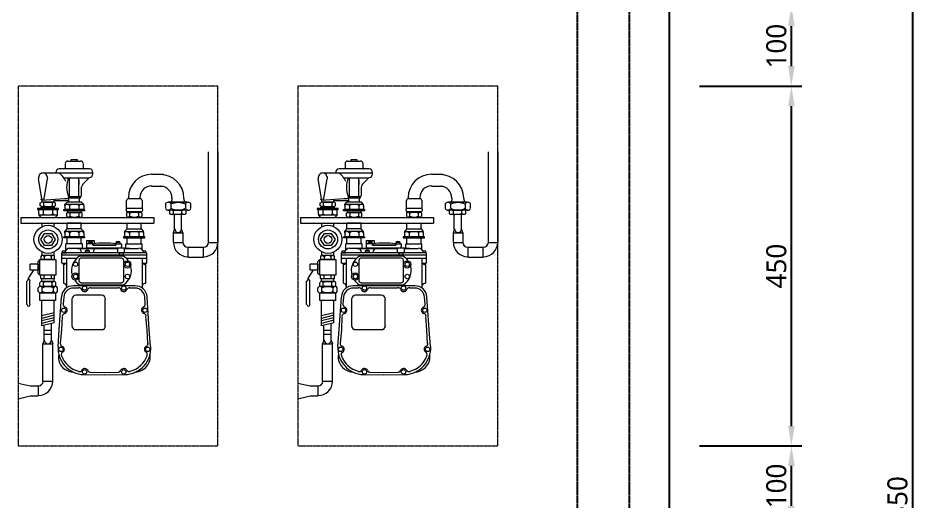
# Model space of a CAD drawing. Header units: millimetres. Extents: x -9013 to 516, y -36629 to 6082.
# Drawn here: x -4129 to -2998, y -12589 to -11984 of the extents above; entities that cross this region are included whole.
import ezdxf

# ---------------------------------------------------------------- set-up
doc = ezdxf.new("R2010")
doc.units = ezdxf.units.MM
doc.header["$LTSCALE"] = 0.05
doc.linetypes.add('CENTER', pattern=[50.8, 31.75, -6.35, 6.35, -6.35])
doc.linetypes.add('CENTER2', pattern=[28.575, 19.05, -3.175, 3.175, -3.175])
doc.layers.get('0').update_dxf_attribs({"lineweight": 18})
doc.layers.get('Defpoints').update_dxf_attribs({"color": 140, "lineweight": 18})
for name, color, linetype in [('1', 7, 'Continuous'), ('1CO', 4, 'Continuous'), ('HWAT___5CS', 3, 'CENTER2')]:
    doc.layers.add(name, color=color, linetype=linetype)
doc.layers.add('G-Anno-Std-Cntr', color=1, linetype='CENTER2', lineweight=18)
doc.styles.add('trebuchet_MS', font='trebuc.ttf')
doc.dimstyles.new('MGP', dxfattribs={"dimtxt": 2.5, "dimasz": 2.5, "dimexe": 1.25, "dimexo": 0.625, "dimtad": 1, "dimdec": 0, "dimtxsty": 'trebuchet_MS', "dimcen": 2.5, "dimclrt": 7, "dimadec": 0, "dimazin": 0, "dimtfac": 1, "dimtdec": 0, "dimtmove": 0, "dimatfit": 3, "dimfxl": 1.148294, "dimfxlon": 1, "dimarcsym": 2})

# ---------------------------------------------------------------- blocks, each defined once
blk = doc.blocks.new('*D423')
at = {"color": 0, "lineweight": -2, "transparency": 16777216}
for p, q in [((-3277, -12519.4), (-3149.2, -12519.4)), ((-3162.2, -12594.4), (-3162.2, -12544.4)), ((-3277, -12619.4), (-3149.2, -12619.4))]:
    blk.add_line(p, q, dxfattribs=at)
at = {"color": 0, "transparency": 16777216}
for points in [[(-3166.3, -12544.4), (-3158, -12544.4), (-3162.2, -12519.4)], [(-3166.3, -12594.4), (-3158, -12594.4), (-3162.2, -12619.4)]]:
    blk.add_solid(points, dxfattribs=at)
at = {"layer": 'Defpoints', "color": 0, "transparency": 16777216}
for p in [(-3529.5, -12519.4), (-3162.2, -12519.4), (-3434.8, -12619.4)]:
    blk.add_point(p, dxfattribs=at)
at = {"color": 7, "transparency": 16777216, "insert": (-3180.9, -12569.4), "char_height": 25, "attachment_point": 5, "rotation": 90, "style": 'trebuchet_MS'}
blk.add_mtext('100', dxfattribs=at)
blk = doc.blocks.new('*D424')
at = {"color": 0, "lineweight": -2, "transparency": 16777216}
for p, q in [((-3277, -12069.4), (-3149.2, -12069.4)), ((-3162.2, -12494.4), (-3162.2, -12094.4)), ((-3277, -12519.4), (-3149.2, -12519.4))]:
    blk.add_line(p, q, dxfattribs=at)
at = {"color": 0, "transparency": 16777216}
for points in [[(-3166.3, -12094.4), (-3158, -12094.4), (-3162.2, -12069.4)], [(-3166.3, -12494.4), (-3158, -12494.4), (-3162.2, -12519.4)]]:
    blk.add_solid(points, dxfattribs=at)
at = {"layer": 'Defpoints', "color": 0, "transparency": 16777216}
for p in [(-3529.5, -12069.4), (-3162.2, -12069.4), (-3529.5, -12519.4)]:
    blk.add_point(p, dxfattribs=at)
at = {"color": 7, "transparency": 16777216, "insert": (-3180.9, -12294.4), "char_height": 25, "attachment_point": 5, "rotation": 90, "style": 'trebuchet_MS'}
blk.add_mtext('450', dxfattribs=at)
blk = doc.blocks.new('*D425')
at = {"color": 0, "lineweight": -2, "transparency": 16777216}
for p, q in [((-3125.5, -11419.4), (-2997.6, -11419.4)), ((-3010.6, -11444.4), (-3010.6, -13744.4)), ((-3125.5, -13769.4), (-2997.6, -13769.4))]:
    blk.add_line(p, q, dxfattribs=at)
at = {"color": 0, "transparency": 16777216}
for points in [[(-3014.8, -11444.4), (-3006.5, -11444.4), (-3010.6, -11419.4)], [(-3014.8, -13744.4), (-3006.5, -13744.4), (-3010.6, -13769.4)]]:
    blk.add_solid(points, dxfattribs=at)
at = {"layer": 'Defpoints', "color": 0, "transparency": 16777216}
for p in [(-3631.6, -11419.4), (-3378.3, -13769.4), (-3010.6, -13769.4)]:
    blk.add_point(p, dxfattribs=at)
at = {"color": 7, "transparency": 16777216, "insert": (-3029.4, -12594.4), "char_height": 25, "attachment_point": 5, "rotation": 90, "style": 'trebuchet_MS'}
blk.add_mtext('2350', dxfattribs=at)
blk = doc.blocks.new('gas meter 1')
at = {"layer": '1', "color": 42, "lineweight": 9}
for points in [[(-6242.3, 3115), (-6242.3, 3001.6)], [(-6230.2, 3115), (-6230.2, 3001.6)], [(-6284.5, 3018.4), (-6286.1, 3013.7), (-6274, 3013.7), (-6275.6, 3018.4)], [(-6286.1, 3013.7), (-6286.1, 3001.6)], [(-6274, 3013.7), (-6274, 3001.6)], [(-6267.7, 2995.7), (-6248.2, 2995.7)], [(-6267.7, 2983.2), (-6248.2, 2983.2)], [(-6447.7, 2879.2), (-6449.3, 2874.9)], [(-6449.3, 2828), (-6449.3, 2874.9), (-6436.8, 2874.9)], [(-6438.4, 2879.2), (-6436.8, 2874.9)], [(-6436.8, 2828), (-6436.8, 2874.9)], [(-6480.2, 2825.6), (-6464.9, 2822.1)], [(-6464.9, 2822.1), (-6455.2, 2822.1)], [(-6480.2, 2806.1), (-6464.9, 2809.6)], [(-6464.9, 2809.6), (-6455.2, 2809.6)]]:
    blk.add_lwpolyline(points, dxfattribs=at)
at = {"layer": '1', "color": 0, "lineweight": 5}
for points in [[(-6418, 3103.3), (-6402, 3103.3)], [(-6413.7, 3103.3), (-6413.7, 3105.2), (-6406.3, 3105.2), (-6406.3, 3103.3)], [(-6391.4, 3093.5), (-6428.6, 3093.5)], [(-6421.9, 3093.5), (-6422.3, 3093.5)], [(-6421.2, 3100.1), (-6421.2, 3094.3)], [(-6398.9, 3100.1), (-6398.9, 3094.3)], [(-6398.5, 3093.5), (-6397.7, 3093.5)], [(-6450.5, 3056.3), (-6454.8, 3081)], [(-6447.7, 3056.3), (-6443.4, 3081)], [(-6447, 3088.4), (-6429.8, 3088.4)], [(-6432.9, 3089.2), (-6432.9, 3088.4)], [(-6386.7, 3088), (-6429, 3088)], [(-6423.5, 3082.5), (-6391.4, 3082.5)], [(-6415.7, 3058.7), (-6415.7, 3082.5)], [(-6404, 3058.7), (-6404, 3082.5)], [(-6404, 3079.4), (-6404, 3073.5)], [(-6399.3, 3074.3), (-6391.4, 3082.5)], [(-6386.7, 3086.8), (-6386.7, 3089.2)], [(-6313.2, 3086.8), (-6298.4, 3086.8)], [(-6400.8, 3060.3), (-6400.8, 3071.2)], [(-6313.2, 3072), (-6298.4, 3072)], [(-6422.3, 3056), (-6450.9, 3054)], [(-6450.9, 3056), (-6450.5, 3056)], [(-6419.2, 3056), (-6422.3, 3056)], [(-6402.4, 3058.7), (-6417.2, 3058.7)], [(-6417.2, 3058.7), (-6417.2, 3057.1), (-6416.5, 3057.1)], [(-6403.2, 3057.1), (-6417.2, 3057.1)], [(-6416.5, 3051.7), (-6416.5, 3057.1)], [(-6402.4, 3058.7), (-6402.4, 3058.7), (-6402.4, 3057.1), (-6403.2, 3057.1)], [(-6403.2, 3051.7), (-6403.2, 3057.1)], [(-6342.2, 3057.5), (-6342.2, 3056.3), (-6327.3, 3056.3)], [(-6327.7, 3056.3), (-6327.7, 3057.5)], [(-6287.3, 3056.3), (-6287.3, 3057.5)], [(-6272.8, 3056.3), (-6272.8, 3057.5)], [(-6452.4, 3047.4), (-6452.4, 3050.9)], [(-6451.3, 3054.8), (-6451.3, 3055.6)], [(-6451.3, 3046.2), (-6434.5, 3046.2), (-6451.3, 3046.2), (-6434.5, 3046.2)], [(-6451.3, 3043.8), (-6451.3, 3046.2)], [(-6450.1, 3051.7), (-6450.1, 3054)], [(-6435.2, 3051.7), (-6450.1, 3051.7)], [(-6435.6, 3051.7), (-6449.7, 3051.7)], [(-6435.6, 3046.2), (-6449.7, 3046.2)], [(-6448.1, 3047.4), (-6448.1, 3050.9)], [(-6447.7, 3046.2), (-6438.4, 3046.2)], [(-6447, 3051.7), (-6439.1, 3051.7)], [(-6437.2, 3047.4), (-6437.2, 3050.9)], [(-6435.2, 3051.7), (-6435.2, 3055.2)], [(-6435.2, 3054), (-6416.5, 3054)], [(-6434.5, 3043.8), (-6434.5, 3046.2)], [(-6433.3, 3047.4), (-6433.3, 3050.9)], [(-6421.5, 3048.9), (-6418.8, 3051.7)], [(-6421.5, 3047.7), (-6421.5, 3048.9), (-6420.4, 3048.9), (-6421.5, 3048.1)], [(-6421.5, 3048.1), (-6421.5, 3042.7)], [(-6399.3, 3048.9), (-6420.4, 3048.9)], [(-6400.8, 3051.7), (-6418.8, 3051.7)], [(-6417.6, 3048.9), (-6415.7, 3048.1), (-6413.7, 3048.9)], [(-6415.7, 3048.1), (-6415.7, 3042.7)], [(-6402, 3048.9), (-6404, 3047.7), (-6405.9, 3048.9)], [(-6404, 3047.7), (-6404, 3042.7)], [(-6398.1, 3047.7), (-6399.3, 3048.9), (-6398.1, 3048.9), (-6400.8, 3051.7)], [(-6398.1, 3047.7), (-6398.1, 3048.9)], [(-6398.1, 3047.7), (-6398.1, 3042.7)], [(-6344.9, 3054), (-6344.9, 3043.4)], [(-6325, 3054), (-6325, 3043.4)], [(-6295.9, 3049.7), (-6295.9, 3044.2)], [(-6268.5, 3051.7), (-6292, 3051.7)], [(-6289.2, 3049.7), (-6289.2, 3044.2)], [(-6288.5, 3051.7), (-6272.4, 3051.7)], [(-6270.9, 3049.7), (-6270.9, 3044.2)], [(-6264.6, 3049.7), (-6264.6, 3044.2)], [(-6429.8, 3043.8), (-6456, 3043.8)], [(-6456, 3043.8), (-6456, 3042.7)], [(-6456, 3042.7), (-6429.8, 3042.7)], [(-6430.9, 3042.7), (-6454.4, 3042.7)], [(-6454.4, 3037.2), (-6454.4, 3042.7)], [(-6453.2, 3035.6), (-6454.4, 3037.2)], [(-6454.4, 3037.2), (-6454.4, 3035.6)], [(-6453.2, 3035.6), (-6454.4, 3035.6), (-6451.7, 3032.9)], [(-6432.1, 3035.6), (-6453.2, 3035.6)], [(-6450.5, 3035.6), (-6448.5, 3037.2)], [(-6448.5, 3037.2), (-6448.5, 3042.7)], [(-6448.5, 3037.2), (-6446.6, 3035.6)], [(-6436.8, 3037.6), (-6438.8, 3035.6)], [(-6436.8, 3037.6), (-6436.8, 3042.7)], [(-6434.8, 3035.6), (-6436.8, 3037.6)], [(-6433.7, 3032.9), (-6430.9, 3035.6), (-6432.1, 3035.6)], [(-6430.9, 3035.6), (-6430.9, 3037.2), (-6432.1, 3035.6)], [(-6430.9, 3037.2), (-6430.9, 3042.7)], [(-6429.8, 3042.7), (-6429.8, 3043.8)], [(-6423.1, 3042.7), (-6396.9, 3042.7)], [(-6423.1, 3041.1), (-6423.1, 3042.7)], [(-6396.9, 3041.1), (-6423.1, 3041.1)], [(-6398.1, 3042.7), (-6421.5, 3042.7)], [(-6419.6, 3038), (-6419.6, 3034.1)], [(-6418.4, 3041.1), (-6418.4, 3039.1)], [(-6418.4, 3039.1), (-6401.6, 3039.1), (-6418.4, 3039.1), (-6401.6, 3039.1)], [(-6402.8, 3039.1), (-6416.9, 3039.1)], [(-6415.3, 3038), (-6415.3, 3034.1)], [(-6414.9, 3039.1), (-6405.5, 3039.1)], [(-6404.3, 3038), (-6404.3, 3034.1)], [(-6401.6, 3041.1), (-6401.6, 3039.1)], [(-6400.4, 3038), (-6400.4, 3034.1)], [(-6396.9, 3042.7), (-6396.9, 3041.1)], [(-6344.5, 3038), (-6344.5, 3034.1)], [(-6343.7, 3044.2), (-6326.5, 3044.2)], [(-6326.5, 3039.9), (-6343.7, 3039.9)], [(-6327.3, 3039.1), (-6342.6, 3039.1)], [(-6328.9, 3039.9), (-6341.4, 3039.9)], [(-6341.4, 3039.9), (-6341.4, 3039.1)], [(-6340.6, 3038), (-6340.6, 3034.1)], [(-6329.7, 3038), (-6329.7, 3034.1)], [(-6328.9, 3039.9), (-6328.9, 3039.1)], [(-6325.4, 3038), (-6325.4, 3034.1)], [(-6267.7, 3041.9), (-6292.8, 3041.9)], [(-6268.5, 3041.9), (-6292, 3041.9)], [(-6270.1, 3041.9), (-6290.4, 3041.9)], [(-6290.4, 3037.2), (-6290.4, 3041.9)], [(-6271.3, 3036.4), (-6289.6, 3036.4), (-6290.4, 3037.2)], [(-6287.3, 3036.4), (-6285.7, 3037.2)], [(-6286.9, 3041.9), (-6274, 3041.9)], [(-6285.7, 3037.2), (-6285.7, 3041.9)], [(-6285.7, 3037.2), (-6283.8, 3036.4)], [(-6284.5, 3018.4), (-6284.5, 3036.4)], [(-6275.2, 3037.6), (-6277.1, 3036.4)], [(-6275.6, 3018.4), (-6275.6, 3036.4)], [(-6275.2, 3037.6), (-6275.2, 3041.9)], [(-6273.6, 3036.4), (-6275.2, 3037.6)], [(-6270.1, 3037.6), (-6271.3, 3036.4)], [(-6270.1, 3037.6), (-6270.1, 3041.9)], [(-6476.7, 3032.9), (-6476.7, 3025.5), (-6310.5, 3025.5)], [(-6476.7, 3032.9), (-6310.5, 3032.9)], [(-6450.1, 3021.5), (-6450.1, 3025.5)], [(-6435.2, 3021.5), (-6435.2, 3025.5)], [(-6401.2, 3025.5), (-6418.8, 3025.5)], [(-6418.8, 3018.4), (-6418.8, 3025.5)], [(-6401.2, 3018.4), (-6401.2, 3025.5)], [(-6343.7, 3025.5), (-6326.1, 3025.5)], [(-6343.7, 3018.4), (-6343.7, 3025.5)], [(-6326.1, 3018.4), (-6326.1, 3025.5)], [(-6310.5, 3032.9), (-6310.5, 3025.5)], [(-6447, 2997.7), (-6451.7, 3005.1), (-6447, 3012.9), (-6438.4, 3012.9), (-6433.7, 3005.1), (-6438.4, 2997.7), (-6447, 2997.7)], [(-6399.3, 3015.3), (-6420.4, 3015.3), (-6421.5, 3015.3), (-6418.8, 3018.4)], [(-6421.5, 3013.7), (-6421.5, 3015.3)], [(-6420.4, 3015.3), (-6421.5, 3014.1)], [(-6421.5, 3014.1), (-6421.5, 3008.6)], [(-6401.2, 3018.4), (-6418.8, 3018.4)], [(-6417.6, 3015.3), (-6415.7, 3014.1), (-6413.7, 3015.3)], [(-6415.7, 3014.1), (-6415.7, 3008.6)], [(-6404, 3013.7), (-6405.9, 3015.3)], [(-6402, 3015.3), (-6404, 3013.7)], [(-6404, 3013.7), (-6404, 3008.6)], [(-6399.3, 3015.3), (-6398.1, 3015.3), (-6401.2, 3018.4)], [(-6398.1, 3013.7), (-6399.3, 3015.3)], [(-6398.1, 3013.7), (-6398.1, 3015.3)], [(-6398.1, 3013.7), (-6398.1, 3008.6)], [(-6343.7, 3018.4), (-6346.9, 3015.3), (-6345.7, 3015.3)], [(-6346.9, 3015.3), (-6346.9, 3013.7), (-6345.7, 3015.3)], [(-6346.9, 3013.7), (-6346.9, 3008.6)], [(-6345.7, 3015.3), (-6324.6, 3015.3)], [(-6343.7, 3018.4), (-6326.1, 3018.4)], [(-6343, 3015.3), (-6341, 3013.7)], [(-6341, 3013.7), (-6339, 3015.3)], [(-6341, 3013.7), (-6341, 3008.6)], [(-6329.3, 3014.1), (-6331.2, 3015.3)], [(-6327.3, 3015.3), (-6329.3, 3014.1)], [(-6329.3, 3014.1), (-6329.3, 3008.6)], [(-6326.1, 3018.4), (-6323.4, 3015.3), (-6324.6, 3015.3)], [(-6324.6, 3015.3), (-6323.4, 3014.1)], [(-6323.4, 3013.7), (-6323.4, 3015.3)], [(-6323.4, 3014.1), (-6323.4, 3008.6)], [(-6423.1, 3008.6), (-6396.9, 3008.6)], [(-6423.1, 3007.5), (-6423.1, 3008.6)], [(-6396.9, 3007.5), (-6423.1, 3007.5)], [(-6398.1, 3008.6), (-6421.5, 3008.6)], [(-6420.4, 2991.8), (-6420.4, 3000)], [(-6399.7, 3000), (-6420.4, 3000)], [(-6418.8, 3000), (-6418.8, 3007.5)], [(-6401.2, 3000), (-6401.2, 3007.5)], [(-6399.7, 2995), (-6399.7, 3000)], [(-6396.9, 3008.6), (-6396.9, 3007.5)], [(-6394.6, 3003.9), (-6384.8, 3003.9), (-6384.8, 3000)], [(-6394.6, 3003.9), (-6394.6, 2996.5)], [(-6357.8, 2999.6), (-6357.8, 2998.1), (-6386.7, 2998.1), (-6386.7, 2999.6), (-6394.6, 2999.6)], [(-6392.2, 3001.6), (-6392.2, 2999.6)], [(-6387.1, 3001.6), (-6389.9, 3001.6), (-6392.2, 3001.6)], [(-6387.1, 2999.6), (-6387.1, 3001.6)], [(-6386.7, 2999.6), (-6386.7, 2998.1)], [(-6357.8, 3001.6), (-6357.8, 2999.6)], [(-6352.3, 3001.6), (-6355.1, 3001.6), (-6357.8, 3001.6)], [(-6357.8, 2999.6), (-6350.8, 2999.6), (-6350.8, 2996.5)], [(-6352.3, 2999.6), (-6352.3, 3001.6)], [(-6321.8, 3008.6), (-6348.4, 3008.6)], [(-6348.4, 3008.6), (-6348.4, 3007.5)], [(-6348.4, 3007.5), (-6321.8, 3007.5)], [(-6346.9, 3008.6), (-6323.4, 3008.6)], [(-6345.3, 2995), (-6345.3, 3000), (-6325, 3000)], [(-6343.7, 3000), (-6343.7, 3007.5)], [(-6326.1, 3000), (-6326.1, 3007.5)], [(-6325, 2991.8), (-6325, 3000)], [(-6321.8, 3007.5), (-6321.8, 3008.6)], [(-6286.1, 3001.6), (-6274, 3001.6)], [(-6242.3, 3001.6), (-6230.2, 3001.6)], [(-6450.1, 2985.2), (-6450.1, 2989.5)], [(-6435.2, 2985.2), (-6435.2, 2989.5)], [(-6319.5, 2988.7), (-6425.5, 2988.7)], [(-6425.5, 2975.8), (-6425.5, 2988.7)], [(-6421.9, 2990.7), (-6425.1, 2990.7)], [(-6425.1, 2990.7), (-6425.1, 2988.7)], [(-6424.7, 2988.7), (-6419.6, 2988.7)], [(-6421.2, 2990.7), (-6421.9, 2990.7)], [(-6415.7, 2993.8), (-6394.6, 2995), (-6350.8, 2995), (-6329.7, 2993.8)], [(-6405.9, 2993.8), (-6415.7, 2993.8)], [(-6405.9, 2993.8), (-6355.9, 2993.8)], [(-6396.1, 2990.7), (-6396.1, 2988.7)], [(-6390.7, 2990.7), (-6393.8, 2990.7), (-6396.1, 2990.7)], [(-6394.6, 2996.5), (-6394.6, 2995)], [(-6390.7, 2988.7), (-6390.7, 2990.7)], [(-6386.7, 2998.1), (-6357.8, 2998.1)], [(-6381.3, 2993.8), (-6363.7, 2993.8)], [(-6346.9, 2988.7), (-6346.9, 2994.2), (-6355.9, 2994.2), (-6355.9, 2988.7)], [(-6353.9, 2988.7), (-6353.9, 2985.6)], [(-6353.9, 2988.7), (-6348.8, 2988.7)], [(-6350.8, 2995), (-6350.8, 2996.5)], [(-6348.8, 2988.7), (-6348.8, 2985.6)], [(-6346.9, 2993.8), (-6339, 2993.8), (-6329.7, 2993.8)], [(-6322.6, 2990.7), (-6323.4, 2990.7)], [(-6320.3, 2990.7), (-6322.6, 2990.7)], [(-6320.3, 2988.7), (-6320.3, 2990.7)], [(-6319.5, 2988.7), (-6319.5, 2975.8)], [(-6267.7, 2995.7), (-6267.7, 2983.2)], [(-6248.2, 2983.2), (-6248.2, 2995.7)], [(-6452.8, 2980.1), (-6455.2, 2977.8)], [(-6455.2, 2962.9), (-6455.2, 2977.8)], [(-6452.8, 2960.5), (-6452.8, 2980.1)], [(-6452.8, 2980.1), (-6432.9, 2980.1)], [(-6450.9, 2985.2), (-6451.7, 2984)], [(-6451.7, 2984), (-6451.7, 2980.1)], [(-6434.5, 2980.1), (-6451.7, 2980.1)], [(-6435.2, 2985.2), (-6450.9, 2985.2)], [(-6448.9, 2985.2), (-6447.4, 2984), (-6445.8, 2985.2)], [(-6447.4, 2984), (-6447.4, 2980.1)], [(-6437.2, 2985.2), (-6438.8, 2984), (-6439.9, 2985.2)], [(-6438.8, 2984), (-6438.8, 2980.1)], [(-6434.5, 2980.1), (-6434.5, 2984), (-6435.2, 2985.2)], [(-6432.9, 2980.1), (-6432.9, 2960.5)], [(-6319.5, 2985.6), (-6425.5, 2985.6)], [(-6407.5, 2981.3), (-6425.5, 2981.3)], [(-6419.6, 2981.3), (-6419.6, 2944.5)], [(-6404, 2979.3), (-6404, 2953.5)], [(-6348.4, 2984.4), (-6403.6, 2984.4)], [(-6350.4, 2981.7), (-6401.6, 2981.7)], [(-6348, 2953.5), (-6348, 2979.3)], [(-6319.5, 2981.3), (-6344.5, 2981.3)], [(-6325, 2981.3), (-6325, 2944.5)], [(-6266.2, 2982.8), (-6265.8, 2983.2)], [(-6461.4, 2966.4), (-6467.3, 2957.4)], [(-6464.9, 2966.8), (-6464.9, 2974.2)], [(-6455.2, 2974.2), (-6464.9, 2974.2)], [(-6455.2, 2966.8), (-6464.9, 2966.8)], [(-6455.2, 2974.2), (-6455.2, 2966.8)], [(-6419.6, 2975), (-6424.3, 2975)], [(-6423.5, 2973.1), (-6423.5, 2951.2)], [(-6320.3, 2975), (-6325, 2975)], [(-6321.8, 2973.8), (-6321.4, 2973.8)], [(-6320.7, 2973.1), (-6320.7, 2951.2)], [(-6467.3, 2955.1), (-6467.3, 2957.4)], [(-6452.8, 2960.5), (-6455.2, 2962.9)], [(-6432.9, 2960.5), (-6452.8, 2960.5)], [(-6450.9, 2955.9), (-6451.7, 2956.6), (-6451.7, 2960.5)], [(-6435.2, 2955.9), (-6450.9, 2955.9)], [(-6450.5, 2952.7), (-6450.5, 2955.9)], [(-6448.5, 2955.9), (-6447.4, 2956.6), (-6447.4, 2960.5)], [(-6447.4, 2956.6), (-6445.8, 2955.9)], [(-6438.4, 2956.6), (-6439.9, 2955.9)], [(-6437.2, 2955.9), (-6438.4, 2956.6), (-6438.4, 2960.5)], [(-6434.5, 2956.6), (-6435.2, 2955.9)], [(-6435.2, 2952.7), (-6435.2, 2955.9)], [(-6434.5, 2956.6), (-6434.5, 2960.5)], [(-6469.3, 2923.8), (-6469.3, 2953.1)], [(-6465.3, 2923.8), (-6465.3, 2953.1)], [(-6455.2, 2940.2), (-6455.2, 2944.9)], [(-6452.8, 2947.6), (-6452.8, 2951.2)], [(-6433.3, 2946.5), (-6452.4, 2946.5)], [(-6434.1, 2946.5), (-6452, 2946.5)], [(-6435.2, 2952.7), (-6450.9, 2952.7)], [(-6435.6, 2952.7), (-6450.1, 2952.7)], [(-6435.6, 2946.5), (-6450.1, 2946.5)], [(-6450.1, 2940.2), (-6450.1, 2944.9)], [(-6448.5, 2947.6), (-6448.5, 2951.2)], [(-6448.1, 2946.5), (-6438.4, 2946.5)], [(-6447, 2952.7), (-6439.1, 2952.7)], [(-6437.6, 2947.6), (-6437.6, 2951.2)], [(-6436, 2940.2), (-6436, 2944.9)], [(-6432.9, 2947.6), (-6432.9, 2951.2)], [(-6430.9, 2940.2), (-6430.9, 2944.9)], [(-6334, 2947.3), (-6411, 2947.3)], [(-6404.3, 2944.5), (-6411, 2944.5)], [(-6404.7, 2947.3), (-6404.7, 2948.4), (-6404.7, 2949.2)], [(-6403.6, 2948.4), (-6348.4, 2948.4)], [(-6401.6, 2951.2), (-6350.4, 2951.2)], [(-6355.5, 2944.5), (-6389.5, 2944.5)], [(-6347.6, 2947.3), (-6347.6, 2948.4), (-6347.6, 2949.2)], [(-6334, 2944.5), (-6340.6, 2944.5)], [(-6321.4, 2950.4), (-6321.8, 2950.4)], [(-6452.8, 2928.9), (-6452.8, 2938.6)], [(-6452.8, 2938.6), (-6433.3, 2938.6)], [(-6434.1, 2938.6), (-6452, 2938.6)], [(-6433.3, 2938.6), (-6433.3, 2928.9)], [(-6426.2, 2933.2), (-6429, 2892.5), (-6430.5, 2871.4)], [(-6423.1, 2933.2), (-6423.9, 2924.6)], [(-6375.8, 2935.5), (-6407.9, 2935.5)], [(-6321.1, 2924.6), (-6321.8, 2933.2)], [(-6316, 2892.5), (-6318.7, 2933.2)], [(-6433.3, 2928.9), (-6452.8, 2928.9)], [(-6450.5, 2897.2), (-6450.5, 2928.9)], [(-6435.2, 2901.1), (-6435.2, 2928.9)], [(-6412.9, 2930.4), (-6412.9, 2897.2)], [(-6371.1, 2897.2), (-6371.1, 2930.4)], [(-6435.2, 2913.6), (-6450.5, 2909.7)], [(-6435.2, 2910.5), (-6450.5, 2906.6)], [(-6425.1, 2908.9), (-6425.8, 2892.1), (-6427.4, 2875.3)], [(-6317.9, 2875.3), (-6318.7, 2892.1), (-6320.3, 2908.9)], [(-6435.2, 2907.4), (-6450.5, 2903.5)], [(-6435.2, 2904.2), (-6450.5, 2900.3)], [(-6435.2, 2901.1), (-6450.5, 2897.2)], [(-6447.7, 2879.2), (-6447.7, 2898)], [(-6438.4, 2879.2), (-6438.4, 2900.3)], [(-6447.7, 2891.7), (-6438.4, 2891.7)], [(-6447.7, 2887), (-6438.4, 2887)], [(-6407.9, 2892.5), (-6375.8, 2892.5)], [(-6314.4, 2871.4), (-6316, 2892.5)], [(-6398.1, 2836.2), (-6372.7, 2835.8), (-6346.9, 2836.2)], [(-6389.5, 2839.3), (-6372.7, 2838.9)], [(-6372.7, 2838.9), (-6355.5, 2839.3)], [(-6455.2, 2822.1), (-6455.2, 2809.6)], [(-6449.3, 2828), (-6436.8, 2828)]]:
    blk.add_lwpolyline(points, dxfattribs=at)
for points in [[(-6418, 3103.3), (-6419.6, 3103.3), (-6421.2, 3102.1), (-6421.2, 3100.5)], [(-6398.9, 3100.5), (-6398.9, 3102.1), (-6400, 3103.3), (-6402, 3103.3)], [(-6428.6, 3093.5), (-6430.9, 3093.5), (-6432.9, 3091.5), (-6432.9, 3089.2)], [(-6421.5, 3093.9), (-6421.2, 3093.9), (-6421.2, 3093.9), (-6421.2, 3094.3)], [(-6398.9, 3094.3), (-6398.9, 3093.9), (-6398.5, 3093.9), (-6398.1, 3093.9)], [(-6386.7, 3089.2), (-6386.7, 3091.5), (-6388.7, 3093.5), (-6391, 3093.5)], [(-6454.4, 3084.1), (-6454.8, 3082.9), (-6454.8, 3082.2), (-6454.8, 3081)], [(-6453.2, 3086.5), (-6453.6, 3085.7), (-6454, 3084.9), (-6454.4, 3084.1)], [(-6451.3, 3088), (-6452, 3087.6), (-6452.4, 3087.2), (-6453.2, 3086.5)], [(-6448.9, 3088.4), (-6449.7, 3088.4), (-6450.5, 3088.4), (-6451.3, 3088)], [(-6447, 3088), (-6447.4, 3088.4), (-6448.1, 3088.4), (-6448.9, 3088.4)], [(-6445, 3086.5), (-6445.4, 3087.2), (-6446.2, 3087.6), (-6447, 3088)], [(-6443.8, 3084.1), (-6444.2, 3084.9), (-6444.6, 3085.7), (-6445, 3086.5)], [(-6443.1, 3081), (-6443.1, 3082.2), (-6443.4, 3082.9), (-6443.4, 3084.1)], [(-6420.4, 3077.8), (-6422.3, 3082.2), (-6425.5, 3086.1), (-6429.4, 3088.8)], [(-6416.9, 3082.5), (-6420.4, 3075.1), (-6420.4, 3066.1), (-6416.9, 3058.7)], [(-6391, 3082.9), (-6388.7, 3082.9), (-6386.7, 3084.9), (-6386.7, 3087.2)], [(-6312.8, 3086.8), (-6329.3, 3086.8), (-6342.2, 3073.9), (-6342.2, 3057.5)], [(-6272.8, 3056.9), (-6272.8, 3073.4), (-6286.1, 3086.3), (-6302.1, 3086.3)], [(-6399.3, 3074.3), (-6400, 3073.5), (-6400.4, 3072.8), (-6400.4, 3071.6)], [(-6312.8, 3072.4), (-6321.1, 3072.4), (-6327.7, 3065.7), (-6327.7, 3057.5)], [(-6287.7, 3056.9), (-6287.7, 3065.1), (-6293.9, 3071.8), (-6302.1, 3071.8)], [(-6450.5, 3056.7), (-6450.5, 3056.3), (-6450.5, 3056), (-6450.5, 3056)], [(-6447.7, 3056), (-6447.7, 3056), (-6447.7, 3056.3), (-6447.7, 3056.7)], [(-6419.2, 3056.3), (-6418.8, 3056.3), (-6418.8, 3056.3), (-6418.8, 3056.3)], [(-6418.4, 3056.3), (-6418, 3056.7), (-6417.6, 3057.1), (-6416.9, 3057.5)], [(-6402.4, 3058.7), (-6401.6, 3058.7), (-6400.8, 3059.5), (-6400.8, 3060.3)], [(-6342.2, 3056.3), (-6343.3, 3056.3), (-6344.5, 3055.2), (-6344.5, 3054)], [(-6325, 3054), (-6325, 3055.2), (-6325.8, 3056.3), (-6327.3, 3056.3)], [(-6288.9, 3051.7), (-6287.7, 3053.2), (-6287.3, 3054.8), (-6287.3, 3056.3)], [(-6272.8, 3056.3), (-6272.8, 3054.8), (-6272, 3053.2), (-6271.3, 3051.7)], [(-6450.5, 3055.6), (-6450.5, 3055.6), (-6450.1, 3055.2), (-6450.1, 3055.2)], [(-6450.1, 3055.2), (-6449.7, 3055.2), (-6449.7, 3054.8), (-6449.7, 3054.8)], [(-6449.7, 3054.8), (-6449.3, 3054.8), (-6449.3, 3054.8), (-6448.9, 3054.8)], [(-6448.9, 3054.8), (-6448.9, 3054.8), (-6448.5, 3054.8), (-6448.5, 3054.8)], [(-6448.5, 3054.8), (-6448.5, 3054.8), (-6448.1, 3055.2), (-6448.1, 3055.2)], [(-6448.1, 3055.2), (-6447.7, 3055.2), (-6447.7, 3055.6), (-6447.7, 3055.6)], [(-6437.2, 3050.9), (-6440.3, 3052.4), (-6444.6, 3052.4), (-6448.1, 3050.9)], [(-6448.1, 3047.4), (-6444.6, 3045.8), (-6440.3, 3045.8), (-6437.2, 3047.4)], [(-6270.9, 3049.3), (-6276.7, 3052), (-6283.4, 3052), (-6288.9, 3049.3)], [(-6404.3, 3038), (-6407.5, 3039.5), (-6411.8, 3039.5), (-6415.3, 3038)], [(-6415.3, 3034.4), (-6411.8, 3032.9), (-6407.5, 3032.9), (-6404.3, 3034.4)], [(-6329.3, 3038), (-6332.8, 3039.5), (-6336.7, 3039.5), (-6340.2, 3038)], [(-6340.2, 3034.4), (-6336.7, 3032.9), (-6332.8, 3032.9), (-6329.3, 3034.4)], [(-6288.9, 3044.2), (-6283.4, 3041.5), (-6276.7, 3041.5), (-6270.9, 3044.2)], [(-6389.5, 3002.8), (-6390.7, 3002.8), (-6391.4, 3002.4), (-6392.2, 3001.6)], [(-6386.7, 3001.6), (-6387.5, 3002.4), (-6388.7, 3002.8), (-6389.5, 3002.8)], [(-6372.3, 3000.8), (-6377, 3000.8), (-6382.1, 3000.4), (-6386.7, 3000)], [(-6357.8, 3000), (-6362.5, 3000.4), (-6367.6, 3000.8), (-6372.3, 3000.8)], [(-6355.1, 3002.8), (-6355.9, 3002.8), (-6357, 3002.4), (-6357.8, 3001.6)], [(-6352.3, 3001.6), (-6353.1, 3002.4), (-6353.9, 3002.8), (-6355.1, 3002.8)], [(-6415.3, 2994.2), (-6418.4, 2994.2), (-6421.2, 2991.8), (-6421.9, 2988.7)], [(-6400.8, 2989.1), (-6400.8, 2991.8), (-6402.8, 2994.2), (-6405.9, 2994.2)], [(-6393.4, 2991.8), (-6394.6, 2991.8), (-6395.3, 2991.4), (-6396.1, 2990.7)], [(-6390.7, 2990.7), (-6391.4, 2991.4), (-6392.6, 2991.8), (-6393.4, 2991.8)], [(-6381.3, 2994.2), (-6384, 2994.2), (-6386.4, 2991.8), (-6386.4, 2989.1)], [(-6323, 2988.7), (-6323.4, 2991.8), (-6326.1, 2994.2), (-6329.3, 2994.2)], [(-6403.2, 2984.4), (-6411.4, 2979.3), (-6415.3, 2969.5), (-6412.6, 2960.5)], [(-6401.6, 2981.7), (-6402.8, 2981.7), (-6404, 2980.9), (-6404, 2979.7)], [(-6348, 2979.7), (-6348, 2980.9), (-6348.8, 2981.7), (-6350.4, 2981.7)], [(-6342.2, 2978.1), (-6343.7, 2980.9), (-6346.1, 2982.8), (-6348.4, 2984.4)], [(-6425.1, 2975.8), (-6425.1, 2975.4), (-6424.7, 2975), (-6424.3, 2975)], [(-6422.7, 2974.2), (-6423.1, 2974.2), (-6423.5, 2973.8), (-6423.5, 2973.4)], [(-6422.7, 2974.2), (-6421.9, 2974.2), (-6421.2, 2974.6), (-6420.8, 2975)], [(-6348.4, 2948.4), (-6340.2, 2953.5), (-6336.3, 2963.3), (-6339.4, 2972.7)], [(-6323.8, 2975), (-6323.4, 2974.6), (-6322.6, 2974.2), (-6321.8, 2974.2)], [(-6320.3, 2973.4), (-6320.3, 2973.8), (-6320.7, 2974.2), (-6321.1, 2974.2)], [(-6320.3, 2975), (-6319.9, 2975), (-6319.5, 2975.4), (-6319.5, 2975.8)], [(-6409.8, 2954.7), (-6408.3, 2952.3), (-6405.9, 2950), (-6403.2, 2948.4)], [(-6436, 2944.9), (-6440.3, 2946.9), (-6445.4, 2946.9), (-6449.7, 2944.9)], [(-6437.2, 2951.6), (-6440.7, 2953.1), (-6445, 2953.1), (-6448.5, 2951.6)], [(-6448.5, 2947.6), (-6445, 2946.1), (-6440.7, 2946.1), (-6437.2, 2947.6)], [(-6411, 2947.3), (-6418.8, 2947.3), (-6425.5, 2941.4), (-6425.8, 2933.6)], [(-6423.5, 2951.2), (-6423.5, 2950.8), (-6423.1, 2950.4), (-6422.7, 2950.4)], [(-6411, 2944.5), (-6417.2, 2944.5), (-6422.7, 2939.4), (-6423.1, 2933.2)], [(-6419.6, 2946.9), (-6419.6, 2948.8), (-6421.2, 2950), (-6422.7, 2950.4)], [(-6400.4, 2942.6), (-6401.2, 2943.7), (-6402.4, 2944.9), (-6404.3, 2944.9)], [(-6404, 2953.9), (-6404, 2952.3), (-6402.8, 2951.6), (-6401.6, 2951.6)], [(-6389.5, 2944.9), (-6391, 2944.9), (-6392.6, 2943.7), (-6393, 2942.6)], [(-6351.2, 2942.6), (-6351.9, 2943.7), (-6353.5, 2944.9), (-6355.1, 2944.9)], [(-6350.4, 2951.6), (-6348.8, 2951.6), (-6348, 2952.3), (-6348, 2953.9)], [(-6340.2, 2944.9), (-6341.8, 2944.9), (-6343.3, 2943.7), (-6344.1, 2942.6)], [(-6318.7, 2933.6), (-6319.5, 2941.4), (-6325.8, 2947.3), (-6334, 2947.3)], [(-6321.8, 2933.2), (-6322.2, 2939.4), (-6327.3, 2944.5), (-6334, 2944.5)], [(-6321.8, 2950.4), (-6323.4, 2950), (-6325, 2948.8), (-6325, 2946.9)], [(-6321.1, 2950.4), (-6320.7, 2950.4), (-6320.3, 2950.8), (-6320.3, 2951.2)], [(-6449.7, 2940.2), (-6445.4, 2938.3), (-6440.3, 2938.3), (-6436, 2940.2)], [(-6407.9, 2935.5), (-6410.6, 2935.5), (-6412.9, 2933.2), (-6412.9, 2930.4)], [(-6370.7, 2930.4), (-6370.7, 2933.2), (-6373.1, 2935.5), (-6375.8, 2935.5)], [(-6423.9, 2924.6), (-6423.9, 2923), (-6423.1, 2921.4), (-6421.5, 2920.7)], [(-6323.4, 2920.7), (-6321.8, 2921.4), (-6320.7, 2923), (-6321.1, 2924.6)], [(-6421.9, 2912.8), (-6423.5, 2912.5), (-6424.7, 2910.9), (-6425.1, 2909.3)], [(-6319.9, 2909.3), (-6319.9, 2910.9), (-6321.1, 2912.5), (-6322.6, 2912.8)], [(-6412.9, 2897.6), (-6412.9, 2894.5), (-6410.6, 2892.5), (-6407.9, 2892.5)], [(-6375.8, 2892.5), (-6373.1, 2892.5), (-6370.7, 2894.5), (-6370.7, 2897.6)], [(-6427.4, 2875.7), (-6427.4, 2873.7), (-6426.6, 2872.2), (-6425.1, 2871.4)], [(-6319.9, 2871.4), (-6318.3, 2872.2), (-6317.5, 2873.7), (-6317.5, 2875.7)], [(-6424.3, 2864.7), (-6425.8, 2863.6), (-6426.6, 2861.6), (-6425.8, 2859.7)], [(-6318.7, 2859.7), (-6318.3, 2861.6), (-6318.7, 2863.6), (-6320.3, 2864.7)], [(-6425.8, 2859.7), (-6422.3, 2850.3), (-6414.5, 2842.9), (-6404.7, 2840.5)], [(-6339.8, 2840.5), (-6330.1, 2842.9), (-6322.2, 2850.3), (-6318.7, 2859.7)], [(-6404.7, 2840.1), (-6402.8, 2839.7), (-6401.2, 2840.5), (-6400, 2841.7)], [(-6393, 2841.7), (-6392.6, 2840.1), (-6391, 2839.3), (-6389.5, 2839.3)], [(-6355.5, 2839.3), (-6353.9, 2839.3), (-6352.3, 2840.1), (-6351.6, 2841.7)], [(-6344.5, 2841.7), (-6343.3, 2840.5), (-6341.4, 2839.7), (-6339.8, 2840.1)]]:
    blk.add_open_spline(points, degree=3, dxfattribs=at)
for points, knots in [([(-6450.5, 3056), (-6450.5, 3056), (-6450.9, 3056), (-6450.9, 3056), (-6450.9, 3055.6), (-6450.9, 3055.6), (-6450.9, 3055.6)], [0, 0, 0, 0, 1, 1, 1, 2, 2, 2, 2]), ([(-6448.1, 3050.5), (-6448.5, 3051.3), (-6449.3, 3051.7), (-6450.1, 3051.7), (-6450.9, 3051.7), (-6451.7, 3051.3), (-6452, 3050.5)], [0, 0, 0, 0, 1, 1, 1, 2, 2, 2, 2]), ([(-6452, 3047.7), (-6451.7, 3047), (-6450.9, 3046.6), (-6450.1, 3046.6), (-6449.3, 3046.6), (-6448.5, 3047), (-6448.1, 3047.7)], [0, 0, 0, 0, 1, 1, 1, 2, 2, 2, 2]), ([(-6450.9, 3054.8), (-6450.9, 3054.8), (-6450.9, 3054.4), (-6450.9, 3054.4), (-6450.9, 3054.4), (-6450.5, 3054.4), (-6450.5, 3054.4)], [0, 0, 0, 0, 1, 1, 1, 2, 2, 2, 2]), ([(-6433.3, 3050.5), (-6433.7, 3051.3), (-6434.5, 3051.7), (-6435.2, 3051.7), (-6436, 3051.7), (-6436.8, 3051.3), (-6437.2, 3050.5)], [0, 0, 0, 0, 1, 1, 1, 2, 2, 2, 2]), ([(-6437.2, 3047.7), (-6436.8, 3047), (-6436, 3046.6), (-6435.2, 3046.6), (-6434.5, 3046.6), (-6433.7, 3047), (-6433.3, 3047.7)], [0, 0, 0, 0, 1, 1, 1, 2, 2, 2, 2]), ([(-6289.2, 3049.7), (-6289.6, 3050.9), (-6291.2, 3051.7), (-6292.4, 3051.7), (-6293.9, 3051.7), (-6295.1, 3050.9), (-6295.9, 3049.7)], [0, 0, 0, 0, 1, 1, 1, 2, 2, 2, 2]), ([(-6264.2, 3049.7), (-6264.6, 3050.9), (-6266.2, 3051.7), (-6267.3, 3051.7), (-6268.9, 3051.7), (-6270.1, 3050.9), (-6270.9, 3049.7)], [0, 0, 0, 0, 1, 1, 1, 2, 2, 2, 2]), ([(-6415.3, 3038), (-6415.7, 3038.7), (-6416.5, 3039.1), (-6417.2, 3039.1), (-6418, 3039.1), (-6418.8, 3038.7), (-6419.2, 3038)], [0, 0, 0, 0, 1, 1, 1, 2, 2, 2, 2]), ([(-6419.2, 3034.4), (-6418.8, 3033.7), (-6418, 3033.3), (-6417.2, 3033.3), (-6416.5, 3033.3), (-6415.7, 3033.7), (-6415.3, 3034.4)], [0, 0, 0, 0, 1, 1, 1, 2, 2, 2, 2]), ([(-6400, 3038), (-6400.4, 3038.7), (-6401.2, 3039.1), (-6402, 3039.1), (-6402.8, 3039.1), (-6403.6, 3038.7), (-6404, 3038)], [0, 0, 0, 0, 1, 1, 1, 2, 2, 2, 2]), ([(-6404, 3034.4), (-6403.6, 3033.7), (-6402.8, 3033.3), (-6402, 3033.3), (-6401.2, 3033.3), (-6400.4, 3033.7), (-6400, 3034.4)], [0, 0, 0, 0, 1, 1, 1, 2, 2, 2, 2]), ([(-6343.3, 3044.2), (-6344.5, 3044.2), (-6345.3, 3043), (-6345.3, 3042.3), (-6345.3, 3041.1), (-6344.5, 3039.9), (-6343.3, 3039.9)], [0, 0, 0, 0, 1, 1, 1, 2, 2, 2, 2]), ([(-6340.6, 3038), (-6341, 3038.7), (-6341.8, 3039.1), (-6342.6, 3039.1), (-6343.3, 3039.1), (-6344.1, 3038.7), (-6344.5, 3038)], [0, 0, 0, 0, 1, 1, 1, 2, 2, 2, 2]), ([(-6344.5, 3034.4), (-6344.1, 3033.7), (-6343.3, 3033.3), (-6342.6, 3033.3), (-6341.8, 3033.3), (-6341, 3033.7), (-6340.6, 3034.4)], [0, 0, 0, 0, 1, 1, 1, 2, 2, 2, 2]), ([(-6325.4, 3038), (-6325.8, 3038.7), (-6326.5, 3039.1), (-6327.3, 3039.1), (-6328.1, 3039.1), (-6328.9, 3038.7), (-6329.3, 3038)], [0, 0, 0, 0, 1, 1, 1, 2, 2, 2, 2]), ([(-6329.3, 3034.4), (-6328.9, 3033.7), (-6328.1, 3033.3), (-6327.3, 3033.3), (-6326.5, 3033.3), (-6325.8, 3033.7), (-6325.4, 3034.4)], [0, 0, 0, 0, 1, 1, 1, 2, 2, 2, 2]), ([(-6326.1, 3039.9), (-6325, 3039.9), (-6324.2, 3041.1), (-6324.2, 3042.3), (-6324.2, 3043), (-6325, 3044.2), (-6326.1, 3044.2)], [0, 0, 0, 0, 1, 1, 1, 2, 2, 2, 2]), ([(-6295.9, 3043.8), (-6295.1, 3042.7), (-6293.9, 3041.9), (-6292.4, 3041.9), (-6291.2, 3041.9), (-6289.6, 3042.7), (-6289.2, 3043.8)], [0, 0, 0, 0, 1, 1, 1, 2, 2, 2, 2]), ([(-6270.9, 3043.8), (-6270.1, 3042.7), (-6268.9, 3041.9), (-6267.3, 3041.9), (-6266.2, 3041.9), (-6264.6, 3042.7), (-6264.2, 3043.8)], [0, 0, 0, 0, 1, 1, 1, 2, 2, 2, 2]), ([(-6442.7, 3023.1), (-6452, 3023.1), (-6460.3, 3014.9), (-6460.3, 3005.5), (-6460.3, 2995.7), (-6452, 2987.9), (-6442.7, 2987.9), (-6432.9, 2987.9), (-6425.1, 2995.7), (-6425.1, 3005.5), (-6425.1, 3014.9), (-6432.9, 3023.1), (-6442.7, 3023.1)], [0, 0, 0, 0, 1, 1, 1, 2, 2, 2, 3, 3, 3, 4, 4, 4, 4]), ([(-6442.7, 3017.2), (-6448.9, 3017.2), (-6454.4, 3011.8), (-6454.4, 3005.5), (-6454.4, 2998.9), (-6448.9, 2993.4), (-6442.7, 2993.4), (-6436, 2993.4), (-6430.5, 2998.9), (-6430.5, 3005.5), (-6430.5, 3011.8), (-6436, 3017.2), (-6442.7, 3017.2)], [0, 0, 0, 0, 1, 1, 1, 2, 2, 2, 3, 3, 3, 4, 4, 4, 4]), ([(-6284.2, 3018.4), (-6284.2, 3016.1), (-6282.2, 3014.1), (-6279.9, 3014.1), (-6277.5, 3014.1), (-6275.6, 3016.1), (-6275.6, 3018.4)], [0, 0, 0, 0, 1, 1, 1, 2, 2, 2, 2]), ([(-6442.7, 3010.2), (-6445, 3010.2), (-6447.4, 3007.9), (-6447.4, 3005.5), (-6447.4, 3002.8), (-6445, 3000.4), (-6442.7, 3000.4), (-6439.9, 3000.4), (-6437.6, 3002.8), (-6437.6, 3005.5), (-6437.6, 3007.9), (-6439.9, 3010.2), (-6442.7, 3010.2)], [0, 0, 0, 0, 1, 1, 1, 2, 2, 2, 3, 3, 3, 4, 4, 4, 4]), ([(-6408.3, 2977), (-6409.8, 2977), (-6411, 2975.4), (-6411, 2974.2), (-6411, 2972.7), (-6409.8, 2971.5), (-6408.3, 2971.5), (-6406.7, 2971.5), (-6405.5, 2972.7), (-6405.5, 2974.2), (-6405.5, 2975.4), (-6406.7, 2977), (-6408.3, 2977)], [0, 0, 0, 0, 1, 1, 1, 2, 2, 2, 3, 3, 3, 4, 4, 4, 4]), ([(-6408.3, 2977), (-6409.8, 2977), (-6411, 2975.4), (-6411, 2974.2), (-6411, 2972.7), (-6409.8, 2971.5), (-6408.3, 2971.5), (-6406.7, 2971.5), (-6405.5, 2972.7), (-6405.5, 2974.2), (-6405.5, 2975.4), (-6406.7, 2977), (-6408.3, 2977)], [0, 0, 0, 0, 1, 1, 1, 2, 2, 2, 3, 3, 3, 4, 4, 4, 4]), ([(-6408.3, 2977), (-6409.8, 2977), (-6411, 2975.4), (-6411, 2974.2), (-6411, 2972.7), (-6409.8, 2971.5), (-6408.3, 2971.5), (-6406.7, 2971.5), (-6405.5, 2972.7), (-6405.5, 2974.2), (-6405.5, 2975.4), (-6406.7, 2977), (-6408.3, 2977)], [0, 0, 0, 0, 1, 1, 1, 2, 2, 2, 3, 3, 3, 4, 4, 4, 4]), ([(-6343.3, 2978.5), (-6346.1, 2978.5), (-6348, 2976.6), (-6348, 2974.2), (-6348, 2971.5), (-6346.1, 2969.5), (-6343.3, 2969.5), (-6341, 2969.5), (-6339, 2971.5), (-6339, 2974.2), (-6339, 2976.6), (-6341, 2978.5), (-6343.3, 2978.5)], [0, 0, 0, 0, 1, 1, 1, 2, 2, 2, 3, 3, 3, 4, 4, 4, 4]), ([(-6343.3, 2977), (-6344.9, 2977), (-6346.1, 2975.4), (-6346.1, 2974.2), (-6346.1, 2972.7), (-6344.9, 2971.5), (-6343.3, 2971.5), (-6341.8, 2971.5), (-6340.6, 2972.7), (-6340.6, 2974.2), (-6340.6, 2975.4), (-6341.8, 2977), (-6343.3, 2977)], [0, 0, 0, 0, 1, 1, 1, 2, 2, 2, 3, 3, 3, 4, 4, 4, 4]), ([(-6343.3, 2977), (-6344.9, 2977), (-6346.1, 2975.4), (-6346.1, 2974.2), (-6346.1, 2972.7), (-6344.9, 2971.5), (-6343.3, 2971.5), (-6341.8, 2971.5), (-6340.6, 2972.7), (-6340.6, 2974.2), (-6340.6, 2975.4), (-6341.8, 2977), (-6343.3, 2977)], [0, 0, 0, 0, 1, 1, 1, 2, 2, 2, 3, 3, 3, 4, 4, 4, 4]), ([(-6464.9, 2953.1), (-6464.9, 2954.3), (-6466.1, 2955.1), (-6466.9, 2955.1), (-6468.1, 2955.1), (-6468.9, 2954.3), (-6468.9, 2953.1)], [0, 0, 0, 0, 1, 1, 1, 2, 2, 2, 2]), ([(-6408.3, 2963.7), (-6411, 2963.7), (-6412.9, 2961.3), (-6412.9, 2959), (-6412.9, 2956.6), (-6411, 2954.3), (-6408.3, 2954.3), (-6405.9, 2954.3), (-6404, 2956.6), (-6404, 2959), (-6404, 2961.3), (-6405.9, 2963.7), (-6408.3, 2963.7)], [0, 0, 0, 0, 1, 1, 1, 2, 2, 2, 3, 3, 3, 4, 4, 4, 4]), ([(-6408.3, 2961.7), (-6409.8, 2961.7), (-6411, 2960.5), (-6411, 2959), (-6411, 2957.4), (-6409.8, 2956.2), (-6408.3, 2956.2), (-6406.7, 2956.2), (-6405.5, 2957.4), (-6405.5, 2959), (-6405.5, 2960.5), (-6406.7, 2961.7), (-6408.3, 2961.7)], [0, 0, 0, 0, 1, 1, 1, 2, 2, 2, 3, 3, 3, 4, 4, 4, 4]), ([(-6408.3, 2961.7), (-6409.8, 2961.7), (-6411, 2960.5), (-6411, 2959), (-6411, 2957.4), (-6409.8, 2956.2), (-6408.3, 2956.2), (-6406.7, 2956.2), (-6405.5, 2957.4), (-6405.5, 2959), (-6405.5, 2960.5), (-6406.7, 2961.7), (-6408.3, 2961.7)], [0, 0, 0, 0, 1, 1, 1, 2, 2, 2, 3, 3, 3, 4, 4, 4, 4]), ([(-6343.3, 2961.7), (-6344.9, 2961.7), (-6346.1, 2960.5), (-6346.1, 2959), (-6346.1, 2957.4), (-6344.9, 2956.2), (-6343.3, 2956.2), (-6341.8, 2956.2), (-6340.6, 2957.4), (-6340.6, 2959), (-6340.6, 2960.5), (-6341.8, 2961.7), (-6343.3, 2961.7)], [0, 0, 0, 0, 1, 1, 1, 2, 2, 2, 3, 3, 3, 4, 4, 4, 4]), ([(-6343.3, 2961.7), (-6344.9, 2961.7), (-6346.1, 2960.5), (-6346.1, 2959), (-6346.1, 2957.4), (-6344.9, 2956.2), (-6343.3, 2956.2), (-6341.8, 2956.2), (-6340.6, 2957.4), (-6340.6, 2959), (-6340.6, 2960.5), (-6341.8, 2961.7), (-6343.3, 2961.7)], [0, 0, 0, 0, 1, 1, 1, 2, 2, 2, 3, 3, 3, 4, 4, 4, 4]), ([(-6343.3, 2961.7), (-6344.9, 2961.7), (-6346.1, 2960.5), (-6346.1, 2959), (-6346.1, 2957.4), (-6344.9, 2956.2), (-6343.3, 2956.2), (-6341.8, 2956.2), (-6340.6, 2957.4), (-6340.6, 2959), (-6340.6, 2960.5), (-6341.8, 2961.7), (-6343.3, 2961.7)], [0, 0, 0, 0, 1, 1, 1, 2, 2, 2, 3, 3, 3, 4, 4, 4, 4]), ([(-6449.7, 2944.9), (-6450.5, 2946.1), (-6451.3, 2946.5), (-6452.4, 2946.5), (-6453.6, 2946.5), (-6454.4, 2946.1), (-6455.2, 2944.9)], [0, 0, 0, 0, 1, 1, 1, 2, 2, 2, 2]), ([(-6448.5, 2951.6), (-6448.9, 2952.3), (-6449.7, 2952.7), (-6450.5, 2952.7), (-6451.7, 2952.7), (-6452.4, 2952.3), (-6452.8, 2951.6)], [0, 0, 0, 0, 1, 1, 1, 2, 2, 2, 2]), ([(-6452.8, 2947.6), (-6452.4, 2946.9), (-6451.7, 2946.5), (-6450.5, 2946.5), (-6449.7, 2946.5), (-6448.9, 2946.9), (-6448.5, 2947.6)], [0, 0, 0, 0, 1, 1, 1, 2, 2, 2, 2]), ([(-6432.9, 2951.6), (-6433.3, 2952.3), (-6434.5, 2952.7), (-6435.2, 2952.7), (-6436, 2952.7), (-6436.8, 2952.3), (-6437.6, 2951.6)], [0, 0, 0, 0, 1, 1, 1, 2, 2, 2, 2]), ([(-6437.6, 2947.6), (-6436.8, 2946.9), (-6436, 2946.5), (-6435.2, 2946.5), (-6434.5, 2946.5), (-6433.3, 2946.9), (-6432.9, 2947.6)], [0, 0, 0, 0, 1, 1, 1, 2, 2, 2, 2]), ([(-6430.9, 2944.9), (-6431.3, 2946.1), (-6432.1, 2946.5), (-6433.3, 2946.5), (-6434.5, 2946.5), (-6435.6, 2946.1), (-6436, 2944.9)], [0, 0, 0, 0, 1, 1, 1, 2, 2, 2, 2]), ([(-6396.9, 2947.3), (-6398.5, 2947.3), (-6399.7, 2945.7), (-6399.7, 2944.5), (-6399.7, 2943), (-6398.5, 2941.8), (-6396.9, 2941.8), (-6395.3, 2941.8), (-6394.2, 2943), (-6394.2, 2944.5), (-6394.2, 2945.7), (-6395.3, 2947.3), (-6396.9, 2947.3)], [0, 0, 0, 0, 1, 1, 1, 2, 2, 2, 3, 3, 3, 4, 4, 4, 4]), ([(-6348, 2947.3), (-6349.2, 2947.3), (-6350.8, 2945.7), (-6350.8, 2944.5), (-6350.8, 2943), (-6349.2, 2941.8), (-6348, 2941.8), (-6346.5, 2941.8), (-6345.3, 2943), (-6345.3, 2944.5), (-6345.3, 2945.7), (-6346.5, 2947.3), (-6348, 2947.3)], [0, 0, 0, 0, 1, 1, 1, 2, 2, 2, 3, 3, 3, 4, 4, 4, 4]), ([(-6455.2, 2940.2), (-6454.4, 2939), (-6453.6, 2938.6), (-6452.4, 2938.6), (-6451.3, 2938.6), (-6450.5, 2939), (-6449.7, 2940.2)], [0, 0, 0, 0, 1, 1, 1, 2, 2, 2, 2]), ([(-6436, 2940.2), (-6435.6, 2939), (-6434.5, 2938.6), (-6433.3, 2938.6), (-6432.1, 2938.6), (-6431.3, 2939), (-6430.9, 2940.2)], [0, 0, 0, 0, 1, 1, 1, 2, 2, 2, 2]), ([(-6400.8, 2942.6), (-6400, 2941), (-6398.5, 2940.2), (-6396.9, 2940.2), (-6395.3, 2940.2), (-6393.8, 2941), (-6393, 2942.6)], [0, 0, 0, 0, 1, 1, 1, 2, 2, 2, 2]), ([(-6351.6, 2942.6), (-6351.2, 2941), (-6349.6, 2940.2), (-6348, 2940.2), (-6346.1, 2940.2), (-6344.9, 2941), (-6344.1, 2942.6)], [0, 0, 0, 0, 1, 1, 1, 2, 2, 2, 2]), ([(-6468.9, 2923.8), (-6468.9, 2922.6), (-6468.1, 2921.8), (-6466.9, 2921.8), (-6466.1, 2921.8), (-6464.9, 2922.6), (-6464.9, 2923.8)], [0, 0, 0, 0, 1, 1, 1, 2, 2, 2, 2]), ([(-6421.9, 2912.8), (-6420, 2913.2), (-6419.2, 2914.8), (-6418.8, 2916.4), (-6418.8, 2918.3), (-6419.6, 2919.9), (-6421.2, 2920.7)], [0, 0, 0, 0, 1, 1, 1, 2, 2, 2, 2]), ([(-6323.4, 2920.7), (-6325, 2919.9), (-6325.8, 2918.3), (-6325.8, 2916.4), (-6325.4, 2914.8), (-6324.2, 2913.2), (-6322.6, 2912.8)], [0, 0, 0, 0, 1, 1, 1, 2, 2, 2, 2]), ([(-6423.1, 2919.5), (-6424.7, 2919.5), (-6425.8, 2918.3), (-6425.8, 2916.8), (-6425.8, 2915.2), (-6424.7, 2914), (-6423.1, 2914), (-6421.5, 2914), (-6420.4, 2915.2), (-6420.4, 2916.8), (-6420.4, 2918.3), (-6421.5, 2919.5), (-6423.1, 2919.5)], [0, 0, 0, 0, 1, 1, 1, 2, 2, 2, 3, 3, 3, 4, 4, 4, 4]), ([(-6321.4, 2919.5), (-6322.6, 2919.5), (-6324.2, 2918.3), (-6324.2, 2916.8), (-6324.2, 2915.2), (-6322.6, 2914), (-6321.4, 2914), (-6319.9, 2914), (-6318.7, 2915.2), (-6318.7, 2916.8), (-6318.7, 2918.3), (-6319.9, 2919.5), (-6321.4, 2919.5)], [0, 0, 0, 0, 1, 1, 1, 2, 2, 2, 3, 3, 3, 4, 4, 4, 4]), ([(-6447.4, 2879.6), (-6447.4, 2876.9), (-6445.4, 2874.9), (-6442.7, 2874.9), (-6440.3, 2874.9), (-6438.4, 2876.9), (-6438.4, 2879.6)], [0, 0, 0, 0, 1, 1, 1, 2, 2, 2, 2]), ([(-6430.1, 2871.4), (-6430.9, 2862.4), (-6427.8, 2853.8), (-6421.5, 2847.2), (-6415.7, 2840.5), (-6407.1, 2836.6), (-6398.1, 2836.2)], [0, 0, 0, 0, 1, 1, 1, 2, 2, 2, 2]), ([(-6426.6, 2870.6), (-6428.2, 2870.6), (-6429.4, 2869.4), (-6429.4, 2867.9), (-6429.4, 2866.3), (-6428.2, 2865.1), (-6426.6, 2865.1), (-6425.1, 2865.1), (-6423.9, 2866.3), (-6423.9, 2867.9), (-6423.9, 2869.4), (-6425.1, 2870.6), (-6426.6, 2870.6)], [0, 0, 0, 0, 1, 1, 1, 2, 2, 2, 3, 3, 3, 4, 4, 4, 4]), ([(-6424.3, 2864.4), (-6422.7, 2865.5), (-6422.3, 2866.7), (-6422.3, 2868.3), (-6422.3, 2869.8), (-6423.1, 2871), (-6424.7, 2871.8)], [0, 0, 0, 0, 1, 1, 1, 2, 2, 2, 2]), ([(-6346.5, 2836.2), (-6337.5, 2836.6), (-6328.9, 2840.5), (-6322.6, 2847.2), (-6316.8, 2853.8), (-6313.6, 2862.4), (-6314, 2871.4)], [0, 0, 0, 0, 1, 1, 1, 2, 2, 2, 2]), ([(-6319.9, 2871.8), (-6321.1, 2871), (-6322.2, 2869.8), (-6322.2, 2868.3), (-6322.2, 2866.7), (-6321.4, 2865.5), (-6320.3, 2864.4)], [0, 0, 0, 0, 1, 1, 1, 2, 2, 2, 2]), ([(-6317.9, 2870.6), (-6319.5, 2870.6), (-6320.7, 2869.4), (-6320.7, 2867.9), (-6320.7, 2866.3), (-6319.5, 2865.1), (-6317.9, 2865.1), (-6316.4, 2865.1), (-6315.2, 2866.3), (-6315.2, 2867.9), (-6315.2, 2869.4), (-6316.4, 2870.6), (-6317.9, 2870.6)], [0, 0, 0, 0, 1, 1, 1, 2, 2, 2, 3, 3, 3, 4, 4, 4, 4]), ([(-6429.4, 2861.6), (-6430.5, 2856.5), (-6429, 2850.7), (-6425.8, 2846.8), (-6422.3, 2842.5), (-6417.2, 2839.7), (-6411.8, 2839.7)], [0, 0, 0, 0, 1, 1, 1, 2, 2, 2, 2]), ([(-6333.2, 2839.7), (-6327.7, 2839.7), (-6322.6, 2842.5), (-6319.1, 2846.8), (-6315.6, 2850.7), (-6314.4, 2856.5), (-6315.2, 2861.6)], [0, 0, 0, 0, 1, 1, 1, 2, 2, 2, 2]), ([(-6393, 2841.7), (-6393.8, 2842.9), (-6395, 2843.6), (-6396.5, 2844), (-6398.1, 2844), (-6399.7, 2843.2), (-6400.4, 2842.1)], [0, 0, 0, 0, 1, 1, 1, 2, 2, 2, 2]), ([(-6396.9, 2842.5), (-6398.5, 2842.5), (-6399.7, 2840.9), (-6399.7, 2839.7), (-6399.7, 2838.2), (-6398.5, 2837), (-6396.9, 2837), (-6395.3, 2837), (-6394.2, 2838.2), (-6394.2, 2839.7), (-6394.2, 2840.9), (-6395.3, 2842.5), (-6396.9, 2842.5)], [0, 0, 0, 0, 1, 1, 1, 2, 2, 2, 3, 3, 3, 4, 4, 4, 4]), ([(-6344.5, 2842.1), (-6345.3, 2843.2), (-6346.5, 2844), (-6348, 2844), (-6349.6, 2843.6), (-6351.2, 2842.9), (-6351.6, 2841.7)], [0, 0, 0, 0, 1, 1, 1, 2, 2, 2, 2]), ([(-6348, 2842.5), (-6349.2, 2842.5), (-6350.8, 2840.9), (-6350.8, 2839.7), (-6350.8, 2838.2), (-6349.2, 2837), (-6348, 2837), (-6346.5, 2837), (-6345.3, 2838.2), (-6345.3, 2839.7), (-6345.3, 2840.9), (-6346.5, 2842.5), (-6348, 2842.5)], [0, 0, 0, 0, 1, 1, 1, 2, 2, 2, 3, 3, 3, 4, 4, 4, 4])]:
    blk.add_open_spline(points, degree=3, knots=knots, dxfattribs=at)
at = {"layer": '1', "color": 42, "lineweight": 9}
for points in [[(-6285.7, 3001.6), (-6285.7, 2991.8), (-6277.9, 2983.6), (-6267.7, 2983.6)], [(-6274, 3001.6), (-6274, 2998.5), (-6271.3, 2995.7), (-6267.7, 2995.7)], [(-6248.2, 2995.7), (-6244.7, 2995.7), (-6241.9, 2998.5), (-6241.9, 3001.6)], [(-6248.2, 2983.6), (-6238, 2983.6), (-6230.2, 2991.8), (-6230.2, 3001.6)], [(-6455.2, 2822.1), (-6451.7, 2822.1), (-6448.9, 2824.9), (-6448.9, 2828)], [(-6455.2, 2810), (-6445, 2810), (-6436.8, 2818.2), (-6436.8, 2828)]]:
    blk.add_open_spline(points, degree=3, dxfattribs=at)
at = {"layer": 'G-Anno-Std-Cntr'}
blk.add_lwpolyline([(-6480.2, 2747), (-6230.2, 2747), (-6230.2, 3197), (-6480.2, 3197)], close=True, dxfattribs=at)
blk = doc.blocks.new('*D439')
at = {"color": 0, "lineweight": -2, "transparency": 16777216}
for p, q in [((-3277, -11969.4), (-3149.2, -11969.4)), ((-3162.2, -12044.4), (-3162.2, -11994.4)), ((-3277, -12069.4), (-3149.2, -12069.4))]:
    blk.add_line(p, q, dxfattribs=at)
at = {"color": 0, "transparency": 16777216}
for points in [[(-3166.3, -11994.4), (-3158, -11994.4), (-3162.2, -11969.4)], [(-3166.3, -12044.4), (-3158, -12044.4), (-3162.2, -12069.4)]]:
    blk.add_solid(points, dxfattribs=at)
at = {"layer": 'Defpoints', "color": 0, "transparency": 16777216}
for p in [(-3574.3, -11969.4), (-3162.2, -11969.4), (-3574.3, -12069.4)]:
    blk.add_point(p, dxfattribs=at)
at = {"color": 7, "transparency": 16777216, "insert": (-3180.9, -12019.4), "char_height": 25, "attachment_point": 5, "rotation": 90, "style": 'trebuchet_MS'}
blk.add_mtext('100', dxfattribs=at)

msp = doc.modelspace()

# ---------------------------------------------------------------- linework, layer by layer
at = {"layer": '1CO'}
msp.add_line((-3314.5, -13769.4), (-3314.5, -11419.4), dxfattribs=at)
at = {"layer": 'HWAT___5CS', "color": 2}
for p, q in [((-3429.5, -13769.4), (-3429.5, -11419.4)), ((-3364.5, -13769.4), (-3364.5, -11419.4))]:
    msp.add_line(p, q, dxfattribs=at)

# ---------------------------------------------------------------- block references
at = {"layer": 'G-Anno-Std-Cntr', "color": 7, "linetype": 'CENTER'}
for p in [(2350.7, -15266.4), (2700.7, -15266.4)]:
    msp.add_blockref('gas meter 1', p, dxfattribs=at)

# ---------------------------------------------------------------- dimensions: what is measured, and where the dimension line sits
for base, p1, p2, picture, middle in [((-3010.6, -13769.4), (-3631.6, -11419.4), (-3378.3, -13769.4), '*D425', (-3029.4, -12594.4)), ((-3162.2, -11969.4), (-3574.3, -12069.4), (-3574.3, -11969.4), '*D439', (-3180.9, -12019.4)), ((-3162.2, -12069.4), (-3529.5, -12519.4), (-3529.5, -12069.4), '*D424', (-3180.9, -12294.4)), ((-3162.2, -12519.4), (-3434.8, -12619.4), (-3529.5, -12519.4), '*D423', (-3180.9, -12569.4))]:
    dim = msp.add_linear_dim(base=base, p1=p1, p2=p2, angle=90, dimstyle='MGP', override={"dimscale": 100, "dimtxt": 0.25, "dimasz": 0.25, "dimexe": 0.13, "dimexo": 0.06, "dimgap": 0.06, "dimarcsym": 1})
    dim.commit()
    dim.dimension.update_dxf_attribs({"geometry": picture, "text_midpoint": middle})

doc.saveas('drawing.dxf')
